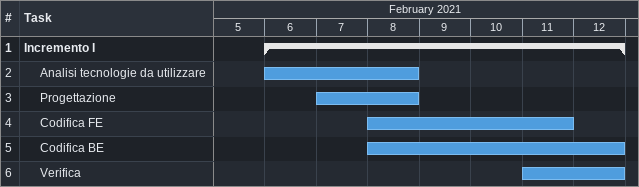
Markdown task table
| ID | Level | Task | Start | Finish |
|---|---|---|---|---|
| 1 | 1 | **Incremento I** | 2021-02-06 | 2021-02-12 |
| 2 | 2 | Analisi tecnologie da utilizzare | 2021-02-06 | 2021-02-08 |
| 3 | 2 | Progettazione | 2021-02-07 | 2021-02-08 |
| 4 | 2 | Codifica FE | 2021-02-08 | 2021-02-11 |
| 5 | 2 | Codifica BE | 2021-02-08 | 2021-02-12 |
| 6 | 2 | Verifica | 2021-02-11 | 2021-02-12 |
